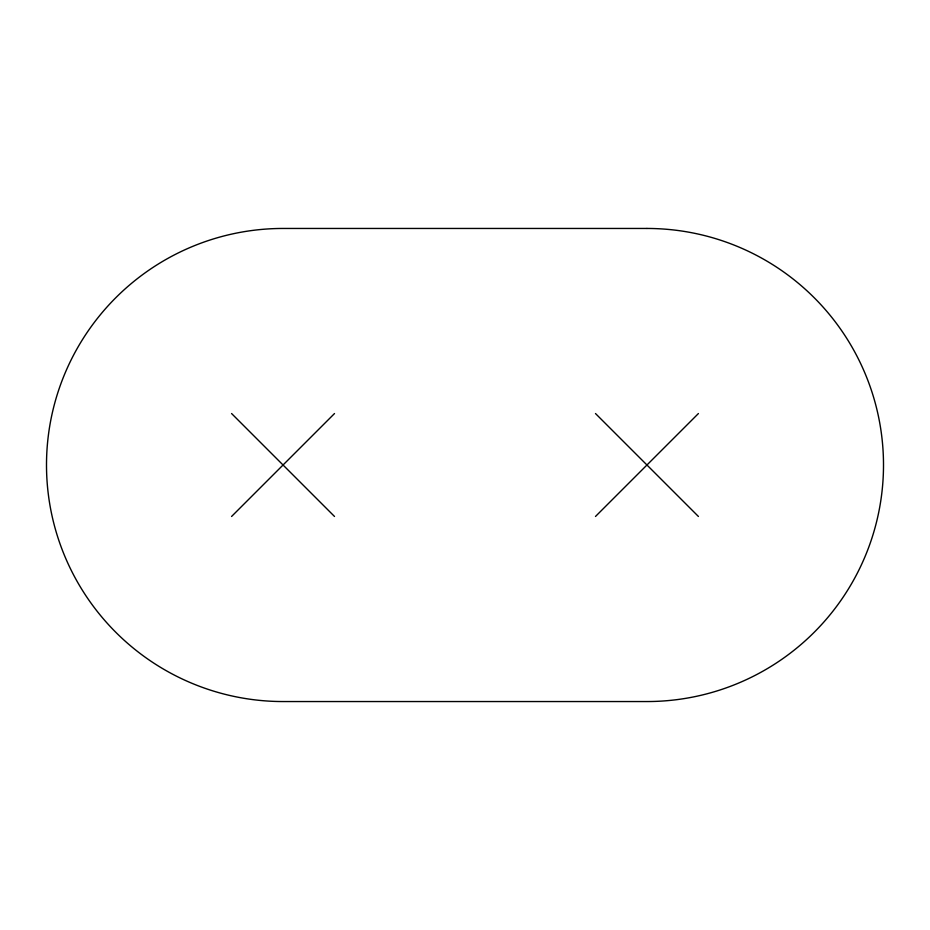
<?xml version="1.0" encoding="UTF-8"?>
<svg xmlns="http://www.w3.org/2000/svg" width="930" height="930" viewBox="0 0 930 930"><rect width="100%" height="100%" fill="white"/><g stroke="black" fill="none" stroke-linecap="round" stroke-linejoin="round"><path stroke-width="1.4" d="M231.582 516.464L334.509 413.536M595.491 516.464L698.418 413.536M595.491 413.536L698.418 516.464M231.582 413.536L334.509 516.464M646.955 228.455L283.046 228.455A236.546 236.546 0 0 0 46.5 465A236.546 236.546 0 0 0 283.046 701.546L646.955 701.546A236.546 236.546 0 0 0 883.5 465A236.546 236.546 0 0 0 646.955 228.455"/></g></svg>
